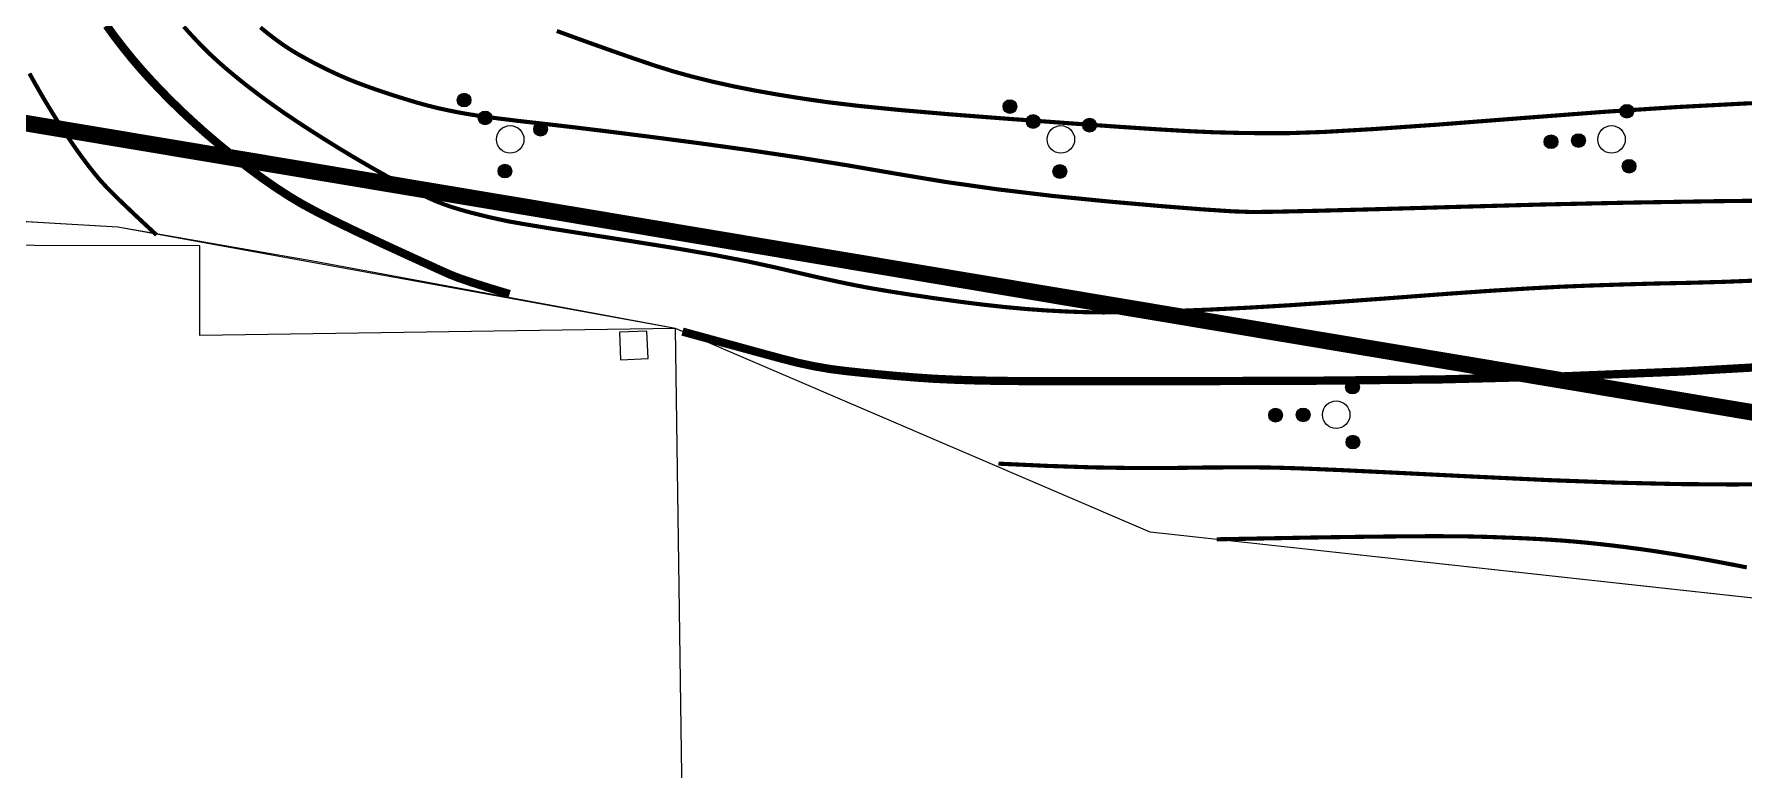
# Model space of a CAD drawing. Extents: x 396500 to 398250, y 1005980 to 1008200.
# Drawn here: x 398009.39 to 398040.44, y 1007917.59 to 1007930.95 of the extents above; entities that cross this region are included whole.
import ezdxf

# ---------------------------------------------------------------- set-up
doc = ezdxf.new("R2010")
doc.units = 0
doc.header["$LTSCALE"] = 0.5
doc.layers.get('0').update_dxf_attribs({"linetype": 'CONTINUOUS'})
doc.layers.add('ASSIST', color=7, linetype='CONTINUOUS', plot=False)
for name, color, linetype in [('DGX', 2, 'CONTINUOUS'), ('DMTZ', 3, 'CONTINUOUS'), ('JMD', 6, 'CONTINUOUS'), ('ZBTZ', 3, 'CONTINUOUS'), ('用地红线', 1, 'CONTINUOUS')]:
    doc.layers.add(name, color=color, linetype=linetype)
doc.linetypes.add('10421', pattern='A,2,[150,AAA.SHX,S=1,R=0,X=0,Y=1],1e-11', length=2)
doc.linetypes.add('1161', pattern='A,0,[149,AAA.SHX,S=0.15,R=0,X=0,Y=0],-1.6', length=1.6)

# ---------------------------------------------------------------- blocks, each defined once
blk = doc.blocks.new('gc291')
blk.add_lwpolyline([(-0.5, -0.5), (0.5, -0.5), (0.5, 0.5), (-0.5, 0.5), (-0.5, -0.5)])
blk = doc.blocks.new('*U110')
at = {"linetype": 'Continuous'}
for points in [[(-0.25, 2.2), (-0.238, 2.123), (-0.238, 2.277)], [(-0.238, 2.277), (-0.202, 2.053), (-0.202, 2.347)], [(-0.202, 2.053), (-0.238, 2.277), (-0.238, 2.123)], [(-0.202, 2.347), (-0.147, 1.998), (-0.147, 2.402)], [(-0.147, 1.998), (-0.202, 2.347), (-0.202, 2.053)], [(-0.147, 2.402), (-0.077, 1.962), (-0.077, 2.438)], [(-0.077, 1.962), (-0.147, 2.402), (-0.147, 1.998)], [(-0.077, 2.438), (0, 1.95), (0, 2.45)], [(0, 1.95), (-0.077, 2.438), (-0.077, 1.962)], [(0, 2.45), (0.077, 1.962), (0.077, 2.438)], [(0.077, 1.962), (0, 2.45), (0, 1.95)], [(0.077, 2.438), (0.147, 1.998), (0.147, 2.402)], [(0.147, 1.998), (0.077, 2.438), (0.077, 1.962)], [(0.147, 2.402), (0.202, 2.053), (0.202, 2.347)], [(0.202, 2.053), (0.147, 2.402), (0.147, 1.998)], [(0.202, 2.347), (0.238, 2.123), (0.238, 2.277)], [(0.238, 2.123), (0.202, 2.347), (0.202, 2.053)], [(0.25, 2.2), (0.238, 2.277), (0.238, 2.123)]]:
    blk.add_solid(points, dxfattribs=at)
blk = doc.blocks.new('*U109')
at = {"linetype": 'Continuous'}
for points in [[(-0.25, 1.2), (-0.238, 1.123), (-0.238, 1.277)], [(-0.238, 1.277), (-0.202, 1.053), (-0.202, 1.347)], [(-0.202, 1.053), (-0.238, 1.277), (-0.238, 1.123)], [(-0.202, 1.347), (-0.147, 0.998), (-0.147, 1.402)], [(-0.147, 0.998), (-0.202, 1.347), (-0.202, 1.053)], [(-0.147, 1.402), (-0.077, 0.962), (-0.077, 1.438)], [(-0.077, 0.962), (-0.147, 1.402), (-0.147, 0.998)], [(-0.077, 1.438), (0, 0.95), (0, 1.45)], [(0, 0.95), (-0.077, 1.438), (-0.077, 0.962)], [(0, 1.45), (0.077, 0.962), (0.077, 1.438)], [(0.077, 0.962), (0, 1.45), (0, 0.95)], [(0.077, 1.438), (0.147, 0.998), (0.147, 1.402)], [(0.147, 0.998), (0.077, 1.438), (0.077, 0.962)], [(0.147, 1.402), (0.202, 1.053), (0.202, 1.347)], [(0.202, 1.053), (0.147, 1.402), (0.147, 0.998)], [(0.202, 1.347), (0.238, 1.123), (0.238, 1.277)], [(0.238, 1.123), (0.202, 1.347), (0.202, 1.053)], [(0.25, 1.2), (0.238, 1.277), (0.238, 1.123)]]:
    blk.add_solid(points, dxfattribs=at)
blk = doc.blocks.new('*U108')
at = {"linetype": 'Continuous'}
for points in [[(-1.25, -0.6), (-1.238, -0.677), (-1.238, -0.523)], [(-1.238, -0.523), (-1.202, -0.747), (-1.202, -0.453)], [(-1.202, -0.747), (-1.238, -0.523), (-1.238, -0.677)], [(-1.202, -0.453), (-1.147, -0.802), (-1.147, -0.398)], [(-1.147, -0.802), (-1.202, -0.453), (-1.202, -0.747)], [(-1.147, -0.398), (-1.077, -0.838), (-1.077, -0.362)], [(-1.077, -0.838), (-1.147, -0.398), (-1.147, -0.802)], [(-1.077, -0.362), (-1, -0.85), (-1, -0.35)], [(-1, -0.85), (-1.077, -0.362), (-1.077, -0.838)], [(-1, -0.35), (-0.923, -0.838), (-0.923, -0.362)], [(-0.923, -0.838), (-1, -0.35), (-1, -0.85)], [(-0.923, -0.362), (-0.853, -0.802), (-0.853, -0.398)], [(-0.853, -0.802), (-0.923, -0.362), (-0.923, -0.838)], [(-0.853, -0.398), (-0.798, -0.747), (-0.798, -0.453)], [(-0.798, -0.747), (-0.853, -0.398), (-0.853, -0.802)], [(-0.798, -0.453), (-0.762, -0.677), (-0.762, -0.523)], [(-0.762, -0.677), (-0.798, -0.453), (-0.798, -0.747)], [(-0.75, -0.6), (-0.762, -0.523), (-0.762, -0.677)]]:
    blk.add_solid(points, dxfattribs=at)
blk = doc.blocks.new('*U107')
at = {"linetype": 'Continuous'}
for points in [[(0.75, -0.6), (0.762, -0.677), (0.762, -0.523)], [(0.762, -0.523), (0.798, -0.747), (0.798, -0.453)], [(0.798, -0.747), (0.762, -0.523), (0.762, -0.677)], [(0.798, -0.453), (0.853, -0.802), (0.853, -0.398)], [(0.853, -0.802), (0.798, -0.453), (0.798, -0.747)], [(0.853, -0.398), (0.923, -0.838), (0.923, -0.362)], [(0.923, -0.838), (0.853, -0.398), (0.853, -0.802)], [(0.923, -0.362), (1, -0.85), (1, -0.35)], [(1, -0.85), (0.923, -0.362), (0.923, -0.838)], [(1, -0.35), (1.077, -0.838), (1.077, -0.362)], [(1.077, -0.838), (1, -0.35), (1, -0.85)], [(1.077, -0.362), (1.147, -0.802), (1.147, -0.398)], [(1.147, -0.802), (1.077, -0.362), (1.077, -0.838)], [(1.147, -0.398), (1.202, -0.747), (1.202, -0.453)], [(1.202, -0.747), (1.147, -0.398), (1.147, -0.802)], [(1.202, -0.453), (1.238, -0.677), (1.238, -0.523)], [(1.238, -0.677), (1.202, -0.453), (1.202, -0.747)], [(1.25, -0.6), (1.238, -0.523), (1.238, -0.677)]]:
    blk.add_solid(points, dxfattribs=at)
blk = doc.blocks.new('gc160')
for centre, radius in [((0, 2.2), 0.25), ((0, 1.2), 0.25), ((0, 0), 0.5), ((-1, -0.6), 0.25), ((1, -0.6), 0.25)]:
    blk.add_circle(centre, radius)
at = {"linetype": 'Continuous'}
for name in ['*U110', '*U109', '*U108', '*U107']:
    blk.add_blockref(name, (0, 0), dxfattribs=at)

msp = doc.modelspace()

# ---------------------------------------------------------------- linework, layer by layer
at = {"layer": 'ASSIST', "linetype": '1161', "flags": 128}
msp.add_lwpolyline([(398142.02, 1007800), (398142.399, 1007801.54), (398142.633, 1007802.773), (398142.931, 1007803.579), (398144.715, 1007805.754), (398145.584, 1007806.956), (398146.799, 1007807.848), (398147.861, 1007808.093), (398149.129, 1007808.343), (398150.764, 1007808.784), (398151.939, 1007809.304), (398152.806, 1007810.069), (398152.944, 1007810.789), (398152.788, 1007811.606), (398151.833, 1007813.402), (398150.283, 1007816.089), (398149.271, 1007817.523), (398148.366, 1007819.301), (398147.802, 1007820.892), (398147.709, 1007822.194), (398147.751, 1007823.22), (398147.993, 1007825.125), (398148.563, 1007828.764), (398148.89, 1007831.01), (398148.677, 1007833.131), (398148.356, 1007835.297), (398148.501, 1007837.554), (398148.576, 1007837.886), (398149.025, 1007838.785), (398149.904, 1007840.345), (398150.85, 1007841.759), (398152.198, 1007842.928), (398153.283, 1007843.843), (398154.353, 1007844.354), (398156.242, 1007844.174), (398157.251, 1007844.031), (398159.807, 1007843.503), (398162.288, 1007842.879), (398163.871, 1007842.482), (398165.328, 1007841.983), (398166.696, 1007841.514), (398168.45, 1007840.912), (398173.781, 1007839.09), (398176.049, 1007838.337), (398178.161, 1007837.694), (398180.78, 1007836.928), (398182.566, 1007836.552), (398184.62, 1007836.189), (398186.394, 1007835.99), (398187.912, 1007836.12), (398189.201, 1007837.141), (398189.776, 1007838.251), (398190.12, 1007840.29), (398190.17, 1007842.598), (398190.403, 1007844.951), (398189.043, 1007847.627), (398186.439, 1007850.026), (398182.225, 1007851.659), (398179.103, 1007852.385), (398176.647, 1007852.937), (398174.727, 1007853.334), (398173.11, 1007853.669), (398168.439, 1007854.649), (398165.563, 1007855.29), (398158.789, 1007856.801), (398153.979, 1007858.808), (398149.396, 1007860.72), (398144.127, 1007864.7), (398142.759, 1007865.981), (398141.282, 1007867.363), (398140.55, 1007868.563), (398140.208, 1007869.78), (398140.511, 1007870.688), (398141.35, 1007871.773), (398142.86, 1007872.958), (398144.688, 1007874.352), (398146.121, 1007875.954), (398147.886, 1007878.704), (398148.807, 1007881.026), (398149.69, 1007882.6), (398150.822, 1007883.944), (398152.833, 1007885.552), (398155.084, 1007887.155), (398157.453, 1007888.399), (398159.821, 1007889.906), (398164.065, 1007891.774), (398167.151, 1007892.546), (398170.237, 1007892.763), (398172.231, 1007893.077), (398178.906, 1007894.329), (398187.893, 1007896.515), (398196.105, 1007897.363), (398198.497, 1007897.051), (398200.566, 1007896.587), (398204.507, 1007893.102), (398206.423, 1007891.187), (398209.498, 1007887.729), (398210.612, 1007887.806), (398213.195, 1007888.289), (398215.918, 1007889.203), (398220.573, 1007891.299), (398223.366, 1007894.936), (398225.772, 1007898.967), (398226.909, 1007900.593), (398227.45, 1007901.366), (398230.002, 1007904.286), (398230.914, 1007907.707), (398230.508, 1007910.965), (398230.735, 1007912.853), (398231.346, 1007914.53), (398231.704, 1007915.899), (398231.592, 1007917.4), (398230.516, 1007919.105), (398228.421, 1007920.266), (398226.188, 1007921.034), (398222.702, 1007920.758), (398220.157, 1007919.683), (398213.382, 1007916.314), (398211.653, 1007915.256), (398209.807, 1007914.296), (398207.213, 1007913.194), (398202.736, 1007911.958), (398198.513, 1007911.002), (398193.866, 1007910.829), (398191.118, 1007910.959), (398186.311, 1007911.089), (398183.26, 1007910.44), (398179.978, 1007908.815), (398175.69, 1007907.289), (398170.96, 1007906.391), (398164.865, 1007905.89), (398161.238, 1007904.319), (398157.823, 1007902.535), (398156.043, 1007901.477), (398153.127, 1007900.483), (398149.688, 1007899.603), (398147.117, 1007899.74), (398147.354, 1007906.259), (398146.727, 1007907.847), (398146.513, 1007910.403), (398146.692, 1007913.316), (398146.601, 1007914.543), (398146.316, 1007915.086), (398146.17, 1007915.27), (398146.043, 1007915.397), (398143.818, 1007916.025), (398133.841, 1007918.172), (398117.646, 1007921.722), (398115.495, 1007921.191), (398113.43, 1007918.324), (398111.271, 1007914.72), (398111.659, 1007911.426), (398111.138, 1007910.755), (398109.996, 1007910.755), (398105.411, 1007912.155), (398094.726, 1007914.446), (398089.329, 1007915.756), (398084.446, 1007917.001), (398081.014, 1007918.354), (398077.754, 1007918.158), (398074.291, 1007917.473), (398072.136, 1007917.258), (398058.971, 1007918.699), (398029.655, 1007921.908), (398021.04, 1007925.602), (398010.909, 1007927.444), (398008.421, 1007927.59), (398003.074, 1007927.335), (398001.194, 1007927.455), (398000.225, 1007927.796), (398000.036, 1007927.87)], dxfattribs=at)
at = {"layer": 'DGX', "color": 3, "linetype": 'Continuous', "lineweight": -2, "const_width": 0.15}
for points in [[(398010.707, 1007931.107), (398010.854, 1007930.904), (398011.013, 1007930.698), (398011.177, 1007930.495), (398011.347, 1007930.297), (398011.522, 1007930.104), (398011.704, 1007929.912), (398011.896, 1007929.718), (398012.098, 1007929.523), (398012.308, 1007929.328), (398012.53, 1007929.13), (398012.764, 1007928.932), (398013.01, 1007928.732), (398013.268, 1007928.531), (398013.528, 1007928.338), (398013.78, 1007928.163), (398014.023, 1007928.005), (398014.258, 1007927.865), (398014.523, 1007927.722), (398014.854, 1007927.554), (398015.251, 1007927.362), (398015.715, 1007927.145), (398016.164, 1007926.938), (398016.52, 1007926.776), (398016.78, 1007926.657), (398016.947, 1007926.583), (398017.103, 1007926.522), (398017.335, 1007926.443), (398017.643, 1007926.345), (398018.025, 1007926.23)], [(398021.165, 1007925.548), (398021.735, 1007925.392), (398022.227, 1007925.258), (398022.64, 1007925.145), (398022.976, 1007925.054), (398023.271, 1007924.979), (398023.565, 1007924.917), (398023.858, 1007924.867), (398024.149, 1007924.83), (398024.443, 1007924.799), (398024.746, 1007924.77), (398025.057, 1007924.742), (398025.378, 1007924.716), (398025.723, 1007924.692), (398026.111, 1007924.674), (398026.54, 1007924.66), (398027.013, 1007924.652), (398027.735, 1007924.647), (398028.915, 1007924.646), (398030.553, 1007924.649), (398032.649, 1007924.656), (398034.942, 1007924.68), (398037.172, 1007924.736), (398039.338, 1007924.824), (398041.441, 1007924.944)]]:
    msp.add_lwpolyline(points, dxfattribs=at)
at = {"layer": 'DGX', "linetype": 'Continuous', "const_width": 0.075}
for points in [[(398012.109, 1007931.087), (398012.227, 1007930.955), (398012.346, 1007930.828), (398012.46, 1007930.71), (398012.571, 1007930.6), (398012.678, 1007930.5), (398012.787, 1007930.402), (398012.904, 1007930.301), (398013.028, 1007930.198), (398013.159, 1007930.091), (398013.298, 1007929.982), (398013.443, 1007929.872), (398013.594, 1007929.759), (398013.753, 1007929.645), (398013.928, 1007929.522), (398014.132, 1007929.384), (398014.364, 1007929.232), (398014.624, 1007929.066), (398014.903, 1007928.892), (398015.189, 1007928.719), (398015.483, 1007928.547), (398015.785, 1007928.377), (398016.071, 1007928.22), (398016.315, 1007928.092), (398016.517, 1007927.992), (398016.679, 1007927.919), (398016.824, 1007927.863), (398016.979, 1007927.809), (398017.142, 1007927.759), (398017.314, 1007927.711), (398017.489, 1007927.667), (398017.662, 1007927.625), (398017.833, 1007927.587), (398018.002, 1007927.551), (398018.261, 1007927.505), (398018.704, 1007927.431), (398019.33, 1007927.332), (398020.139, 1007927.206), (398020.985, 1007927.071), (398021.721, 1007926.944), (398022.347, 1007926.823), (398022.862, 1007926.711), (398023.296, 1007926.609), (398023.678, 1007926.522), (398024.008, 1007926.45), (398024.285, 1007926.393), (398024.563, 1007926.34), (398024.897, 1007926.283), (398025.285, 1007926.222), (398025.728, 1007926.156), (398026.185, 1007926.093), (398026.616, 1007926.039), (398027.021, 1007925.994), (398027.4, 1007925.959), (398027.763, 1007925.933), (398028.117, 1007925.914), (398028.463, 1007925.901), (398028.801, 1007925.896), (398029.173, 1007925.898), (398029.62, 1007925.907), (398030.144, 1007925.924), (398030.743, 1007925.948), (398031.427, 1007925.982), (398032.207, 1007926.028), (398033.082, 1007926.088), (398034.052, 1007926.159), (398035.006, 1007926.231), (398035.834, 1007926.289), (398036.535, 1007926.332), (398037.11, 1007926.363), (398037.637, 1007926.384), (398038.196, 1007926.403), (398038.787, 1007926.42), (398039.41, 1007926.433), (398040.083, 1007926.452), (398040.822, 1007926.482)], [(398013.5, 1007931.073), (398013.635, 1007930.963), (398013.757, 1007930.869), (398013.873, 1007930.784), (398013.983, 1007930.709), (398014.087, 1007930.643), (398014.195, 1007930.579), (398014.32, 1007930.51), (398014.46, 1007930.434), (398014.617, 1007930.354), (398014.78, 1007930.274), (398014.94, 1007930.2), (398015.097, 1007930.132), (398015.251, 1007930.071), (398015.409, 1007930.012), (398015.58, 1007929.951), (398015.762, 1007929.889), (398015.956, 1007929.826), (398016.148, 1007929.766), (398016.323, 1007929.713), (398016.48, 1007929.669), (398016.621, 1007929.632), (398016.759, 1007929.599), (398016.912, 1007929.566), (398017.078, 1007929.533), (398017.258, 1007929.5), (398017.484, 1007929.465), (398017.791, 1007929.423), (398018.179, 1007929.375), (398018.647, 1007929.322), (398019.205, 1007929.257), (398019.862, 1007929.177), (398020.618, 1007929.081), (398021.473, 1007928.969), (398022.375, 1007928.844), (398023.273, 1007928.71), (398024.165, 1007928.567), (398025.052, 1007928.414), (398025.957, 1007928.264), (398026.902, 1007928.13), (398027.887, 1007928.012), (398028.912, 1007927.91), (398029.859, 1007927.827), (398030.607, 1007927.768), (398031.157, 1007927.732), (398031.509, 1007927.72), (398031.928, 1007927.725), (398032.681, 1007927.742), (398033.768, 1007927.771), (398035.188, 1007927.812), (398036.769, 1007927.856), (398038.341, 1007927.89), (398039.904, 1007927.916), (398041.456, 1007927.934)], [(398041.542, 1007929.73), (398040.467, 1007929.691), (398039.242, 1007929.627), (398037.869, 1007929.537), (398036.346, 1007929.421), (398034.889, 1007929.308), (398033.711, 1007929.226), (398032.811, 1007929.174), (398032.191, 1007929.153), (398031.715, 1007929.151), (398031.25, 1007929.157), (398030.795, 1007929.169), (398030.351, 1007929.189), (398029.82, 1007929.22), (398029.104, 1007929.267), (398028.202, 1007929.331), (398027.115, 1007929.41), (398026.024, 1007929.494), (398025.108, 1007929.573), (398024.368, 1007929.647), (398023.805, 1007929.714), (398023.341, 1007929.781), (398022.899, 1007929.852), (398022.48, 1007929.926), (398022.083, 1007930.005), (398021.706, 1007930.088), (398021.348, 1007930.177), (398021.009, 1007930.271), (398020.687, 1007930.371), (398020.34, 1007930.488), (398019.924, 1007930.633), (398019.438, 1007930.806), (398018.882, 1007931.008)], [(398011.614, 1007927.303), (398011.233, 1007927.657), (398010.933, 1007927.944), (398010.714, 1007928.162), (398010.576, 1007928.312), (398010.478, 1007928.432), (398010.377, 1007928.559), (398010.275, 1007928.694), (398010.172, 1007928.837), (398010.067, 1007928.988), (398009.96, 1007929.146), (398009.852, 1007929.313), (398009.742, 1007929.488), (398009.632, 1007929.668), (398009.522, 1007929.853), (398009.414, 1007930.042), (398009.306, 1007930.236)], [(398040.977, 1007922.774), (398040.176, 1007922.772), (398039.231, 1007922.779), (398038.135, 1007922.805), (398036.887, 1007922.851), (398035.488, 1007922.917), (398034.158, 1007922.983), (398033.119, 1007923.033), (398032.372, 1007923.064), (398031.915, 1007923.078), (398031.564, 1007923.082), (398031.133, 1007923.082), (398030.621, 1007923.079), (398030.028, 1007923.071), (398029.358, 1007923.07), (398028.614, 1007923.082), (398027.796, 1007923.109), (398026.903, 1007923.15)], [(398040.492, 1007921.265), (398040.386, 1007921.286), (398040.278, 1007921.308), (398040.167, 1007921.329), (398040.056, 1007921.35), (398039.944, 1007921.371), (398039.831, 1007921.392), (398039.719, 1007921.412), (398039.608, 1007921.432), (398039.498, 1007921.451), (398039.39, 1007921.469), (398039.283, 1007921.487), (398039.178, 1007921.505), (398039.074, 1007921.521), (398038.971, 1007921.537), (398038.87, 1007921.553), (398038.77, 1007921.568), (398038.672, 1007921.582), (398038.575, 1007921.596), (398038.479, 1007921.609), (398038.384, 1007921.621), (398038.291, 1007921.634), (398038.199, 1007921.645), (398038.108, 1007921.656), (398038.019, 1007921.667), (398037.93, 1007921.677), (398037.842, 1007921.687), (398037.756, 1007921.696), (398037.67, 1007921.705), (398037.586, 1007921.714), (398037.502, 1007921.722), (398037.42, 1007921.729), (398037.339, 1007921.737), (398037.259, 1007921.743), (398037.18, 1007921.75), (398037.101, 1007921.756), (398037.021, 1007921.761), (398036.941, 1007921.767), (398036.859, 1007921.772), (398036.776, 1007921.777), (398036.691, 1007921.782), (398036.602, 1007921.786), (398036.511, 1007921.791), (398036.417, 1007921.795), (398036.321, 1007921.799), (398036.221, 1007921.804), (398036.12, 1007921.807), (398036.015, 1007921.811), (398035.908, 1007921.815), (398035.798, 1007921.819), (398035.685, 1007921.822), (398035.564, 1007921.825), (398035.428, 1007921.828), (398035.278, 1007921.83), (398035.114, 1007921.831), (398034.929, 1007921.832), (398034.717, 1007921.832), (398034.48, 1007921.831), (398034.216, 1007921.829), (398033.926, 1007921.826), (398033.61, 1007921.823), (398033.267, 1007921.818), (398032.898, 1007921.813), (398032.485, 1007921.806), (398032.008, 1007921.797), (398031.468, 1007921.787), (398030.866, 1007921.776)]]:
    msp.add_lwpolyline(points, dxfattribs=at)
at = {"layer": 'DMTZ', "linetype": '10421'}
msp.add_lwpolyline([(398072.136, 1007917.258), (398029.655, 1007921.908), (398021.04, 1007925.602), (398014.452, 1007926.825), (398010.909, 1007927.444), (398008.421, 1007927.59), (398003.074, 1007927.335), (398001.165, 1007927.456), (398000.972, 1007927.506), (398000.172, 1007927.817)], dxfattribs=at)
at = {"layer": 'JMD', "linetype": 'Continuous', "flags": 128}
msp.add_lwpolyline([(398000, 1007882.957), (398021.633, 1007883.467), (398021.292, 1007907.688), (398021.04, 1007925.602), (398012.399, 1007925.48), (398012.401, 1007927.107), (398003.384, 1007927.121), (398003.355, 1007907.326), (398000, 1007907.258)], dxfattribs=at)
at = {"layer": '用地红线', "linetype": 'Continuous', "const_width": 0.3, "flags": 128}
msp.add_lwpolyline([(397985.99, 1007958.873), (397994.886, 1007951.334), (397991.714, 1007943.294), (397994.633, 1007931.78), (398111.614, 1007912.186), (398114.221, 1007921.868), (398145.022, 1007916.936), (398159.924, 1007899.022), (398177.701, 1007902.488), (398177.458, 1007896.511), (398139.84, 1007871.366), (398158.004, 1007843.858), (398153.153, 1007833.797), (398105.345, 1007838.578), (398095.539, 1007849.972), (398034.306, 1007851.206), (398029.668, 1007841.121), (397918.334, 1007848.805), (397904.655, 1007861.515), (397920.251, 1007877.673), (397930.52, 1007889.558), (397949.869, 1007915.413)], close=True, dxfattribs=at)

# ---------------------------------------------------------------- block references
at = {"layer": 'JMD', "linetype": 'Continuous', "xscale": 0.4999999999910679, "yscale": 0.5, "zscale": 0.5, "rotation": 182.477529824779}
msp.add_blockref('gc291', (398020.281, 1007925.298, 21.921), dxfattribs=at)
at = {"layer": 'ZBTZ', "linetype": 'Continuous', "yscale": 0.5}
for p, xscale, rotation in [((398018.036, 1007929.039), 0.5000000000424194, 49.54985198560748), ((398028.036, 1007929.039), 0.4999999999458303, 57.24600970237461), ((398038.036, 1007929.039), 0.4999999999746146, 92.19458601467169), ((398033.036, 1007924.039), 0.5000000000423342, 90.4586931969487)]:
    msp.add_blockref('gc160', p, dxfattribs=dict(at, xscale=xscale, rotation=rotation))

doc.saveas('drawing.dxf')
